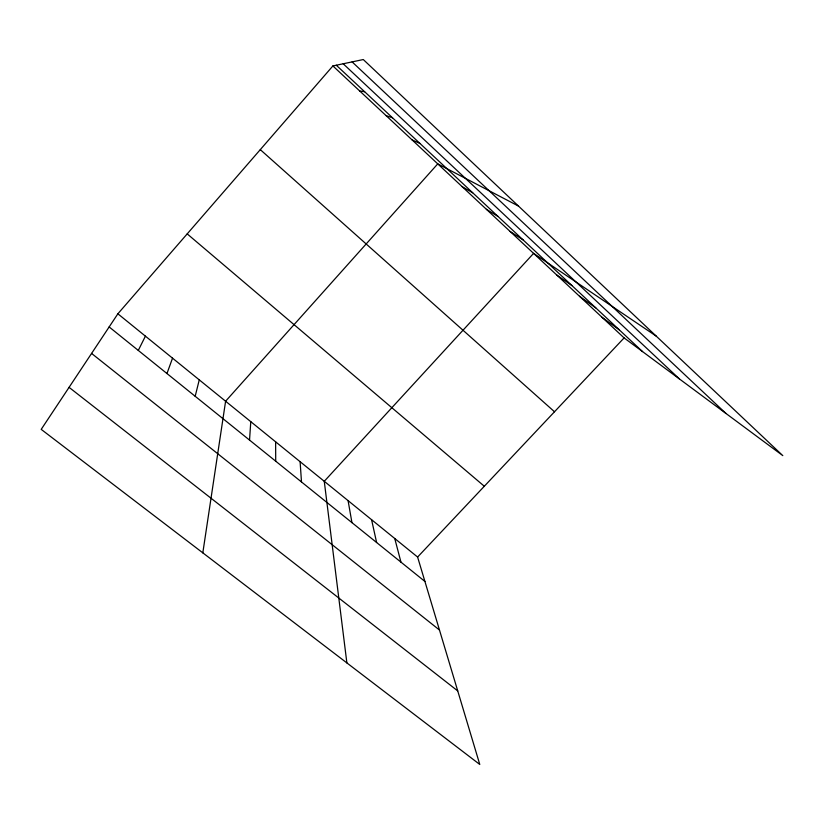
<?xml version="1.0" encoding="UTF-8"?>
<svg xmlns="http://www.w3.org/2000/svg" width="824" height="824" viewBox="0 0 824 824"><rect width="100%" height="100%" fill="white"/><g stroke="black" fill="none" stroke-linecap="round" stroke-linejoin="round"><path stroke-width="1.24" d="M249.538 440.088L250.784 421.661M202.817 552.852L225.601 401.226L437.75 163.873L518.492 206.082M195.185 396.282L199.264 379.854M166.963 373.529L172.535 358.162M138.288 350.416L145.415 336.151M117.873 313.8L41.2 429.366L479.774 764.456L417.603 557.045L117.873 313.8L332.896 65.941L363.291 59.544L782.8 455.621L624.098 337.912L332.896 65.941M417.603 557.045L624.098 337.912M359.728 91.001L364.641 91.722M386.137 115.659L392.512 117.791M412.134 139.946L419.931 143.428M462.233 186.739L472.688 192.764M486.366 209.275L498.067 216.496M510.149 231.493L523.065 239.877M656.223 336.12L533.591 253.38L324.265 481.298L346.873 662.908M556.705 274.969L571.938 285.567M579.488 296.249L595.824 307.908M601.942 317.23L619.36 329.909M69.072 387.352L457.742 690.924M91.577 353.424L439.48 630.02M109.159 326.943L424.927 581.456M187.203 233.882L484.316 486.253M260.291 149.638L554.511 411.763M336.305 65.23L642.545 351.601M343.206 63.778L679.429 378.947M352.116 61.903L726.026 413.514M394.748 538.494L400.948 562.133M371.572 519.687L376.619 542.522M348.078 500.621L351.941 522.632M300.111 461.697L301.491 481.968M275.628 441.818L275.71 461.183"/></g></svg>
